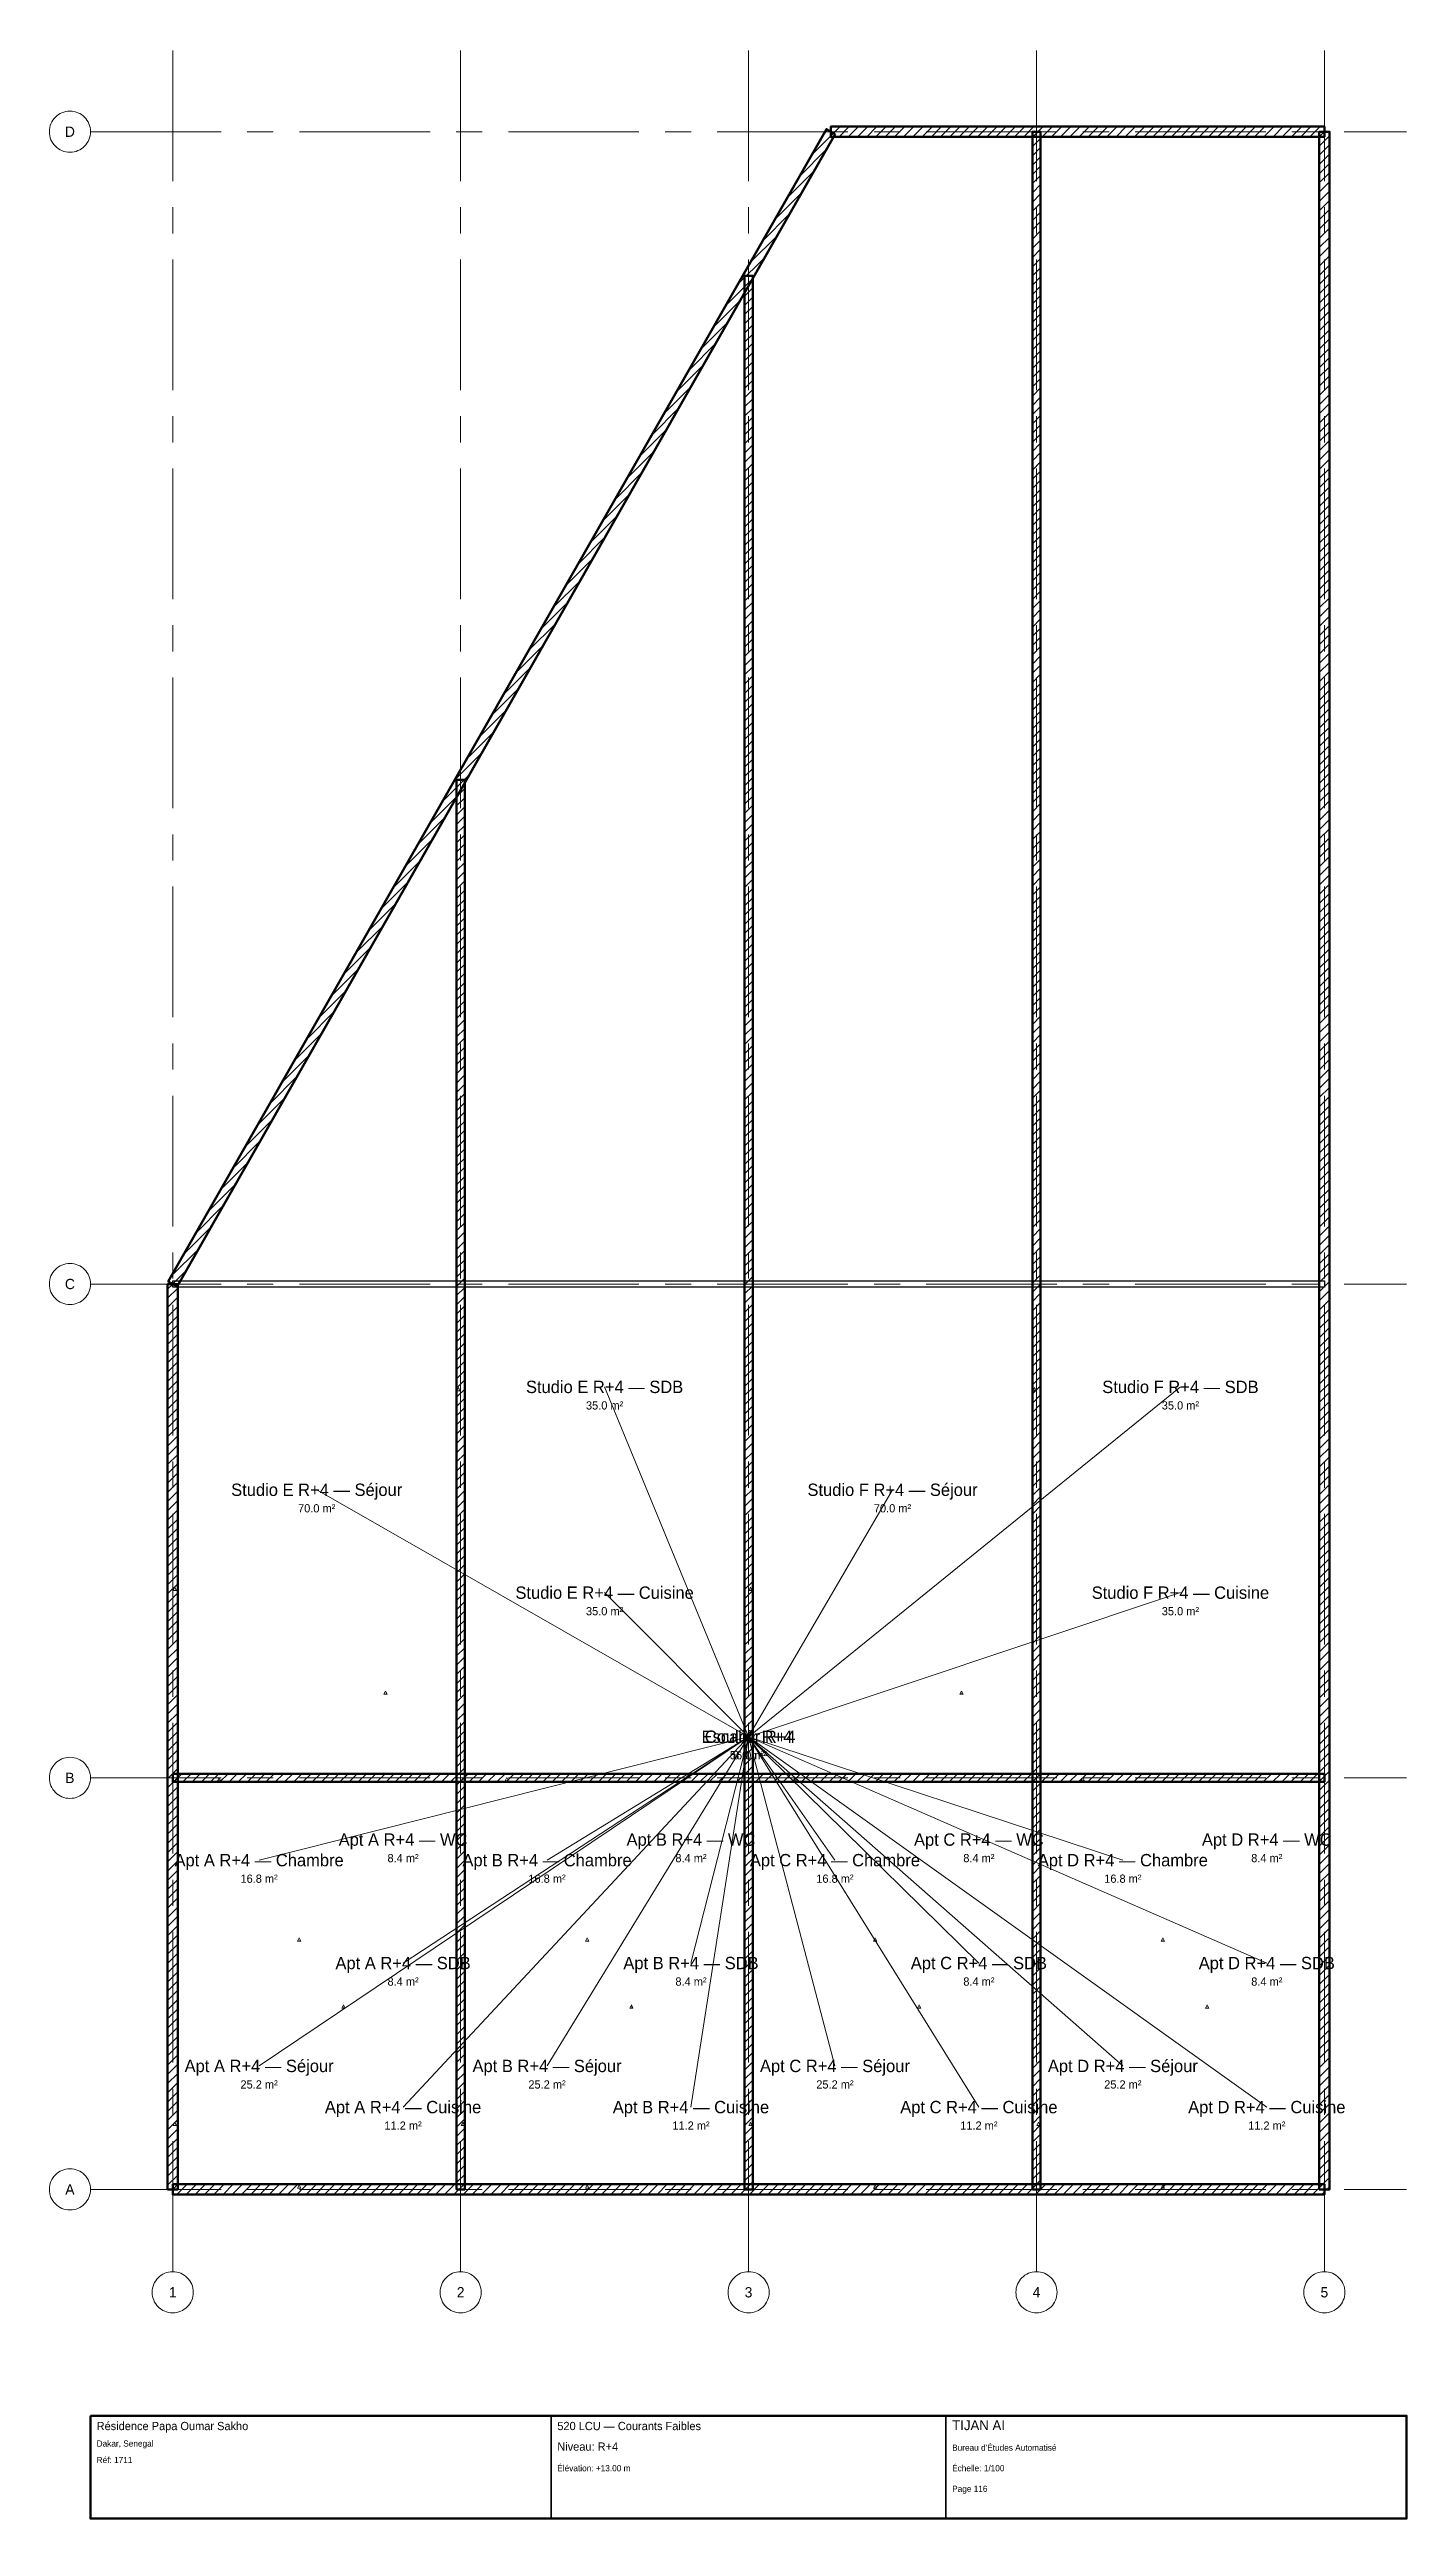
# Model space of a CAD drawing. Header units: metres. Extents: x -3 to 30, y -8 to 52.
import ezdxf
from ezdxf.enums import TextEntityAlignment as Align

# ---------------------------------------------------------------- set-up
doc = ezdxf.new("R2010")
doc.units = ezdxf.units.M
doc.linetypes.add('CENTER', pattern=[5.08, 3.175, -0.635, 0.635, -0.635])
for name, color, linetype, lineweight in [('A-HATCH', 8, 'Continuous', 0), ('A-TEXT', 7, 'Continuous', 0), ('A-WALL', 7, 'Continuous', 50), ('A-WALL-INT', 8, 'Continuous', 25), ('E-LCCR', 4, 'Continuous', 13), ('G-CART', 7, 'Continuous', 35), ('S-GRID', 8, 'CENTER', 9)]:
    doc.layers.add(name, color=color, linetype=linetype, lineweight=lineweight)

# ---------------------------------------------------------------- blocks, each defined once
blk = doc.blocks.new('TJ_RJ45')
at = {"layer": 'E-LCCR'}
blk.add_lwpolyline([(0, 0.06), (-0.04, -0.02), (0.04, -0.02)], close=True, dxfattribs=at)
blk.add_text('D', height=0.03, dxfattribs=at).set_placement((-0.01, -0.01))
blk = doc.blocks.new('TJ_TV')
at = {"layer": 'E-LCCR'}
blk.add_lwpolyline([(0, 0.06), (-0.04, -0.02), (0.04, -0.02)], close=True, dxfattribs=at)
blk.add_text('TV', height=0.025, dxfattribs=at).set_placement((-0.015, -0.01))

msp = doc.modelspace()

# ---------------------------------------------------------------- hatches: boundary and pattern name
at = {"layer": 'A-HATCH'}
h = msp.add_hatch(dxfattribs=at)
h.set_pattern_fill('ANSI31', scale=0.05)
h.paths.add_polyline_path([(16.109, 49.938), (0.109, 21.938), (-0.109, 22.062), (15.891, 50.062), (16.109, 49.938)])
h = msp.add_hatch(dxfattribs=at)
h.set_pattern_fill('ANSI31', scale=0.05)
h.paths.add_polyline_path([(28, 49.875), (16, 49.875), (16, 50.125), (28, 50.125), (28, 49.875)])
h = msp.add_hatch(dxfattribs=at)
h.set_pattern_fill('ANSI31', scale=0.05)
h.paths.add_polyline_path([(20.9, 0), (20.9, 50), (21.1, 50), (21.1, 0), (20.9, 0)])
h = msp.add_hatch(dxfattribs=at)
h.set_pattern_fill('ANSI31', scale=0.05)
h.paths.add_polyline_path([(27.875, 0), (27.875, 50), (28.125, 50), (28.125, 0), (27.875, 0)])
h = msp.add_hatch(dxfattribs=at)
h.set_pattern_fill('ANSI31', scale=0.05)
h.paths.add_polyline_path([(13.9, 0), (13.9, 46.5), (14.1, 46.5), (14.1, 0), (13.9, 0)])
h = msp.add_hatch(dxfattribs=at)
h.set_pattern_fill('ANSI31', scale=0.05)
h.paths.add_polyline_path([(6.9, 0), (6.9, 34.25), (7.1, 34.25), (7.1, 0), (6.9, 0)])
h = msp.add_hatch(dxfattribs=at)
h.set_pattern_fill('ANSI31', scale=0.05)
h.paths.add_polyline_path([(0.125, 22), (0.125, 0), (-0.125, 0), (-0.125, 22), (0.125, 22)])
h = msp.add_hatch(dxfattribs=at)
h.set_pattern_fill('ANSI31', scale=0.05)
h.paths.add_polyline_path([(0, 10.1), (28, 10.1), (28, 9.9), (0, 9.9), (0, 10.1)])
h = msp.add_hatch(dxfattribs=at)
h.set_pattern_fill('ANSI31', scale=0.05)
h.paths.add_polyline_path([(0, 0.125), (28, 0.125), (28, -0.125), (0, -0.125), (0, 0.125)])

# ---------------------------------------------------------------- linework, layer by layer
at = {"layer": 'A-WALL'}
for points in [[(16.109, 49.938), (0.109, 21.938), (-0.109, 22.062), (15.891, 50.062)], [(28, 49.875), (16, 49.875), (16, 50.125), (28, 50.125)], [(20.9, 0), (20.9, 50), (21.1, 50), (21.1, 0)], [(27.875, 0), (27.875, 50), (28.125, 50), (28.125, 0)], [(13.9, 0), (13.9, 46.5), (14.1, 46.5), (14.1, 0)], [(6.9, 0), (6.9, 34.25), (7.1, 34.25), (7.1, 0)], [(0.125, 22), (0.125, 0), (-0.125, 0), (-0.125, 22)], [(0, 10.1), (28, 10.1), (28, 9.9), (0, 9.9)], [(0, 0.125), (28, 0.125), (28, -0.125), (0, -0.125)]]:
    msp.add_lwpolyline(points, close=True, dxfattribs=at)
at = {"layer": 'A-WALL-INT'}
msp.add_lwpolyline([(0, 22.075), (28, 22.075), (28, 21.925), (0, 21.925)], close=True, dxfattribs=at)
at = {"layer": 'E-LCCR', "color": 4, "lineweight": 13}
for q in [(10.5, 19.5), (24.5, 19.5), (3.5, 17), (17.5, 17), (10.5, 14.5), (24.5, 14.5), (2.1, 3), (2.1, 8), (5.6, 2), (5.6, 5.5), (9.1, 3), (9.1, 8), (12.6, 2), (12.6, 5.5), (14, 11), (16.1, 3), (16.1, 8), (19.6, 2), (19.6, 5.5), (23.1, 3), (23.1, 8), (26.6, 2), (26.6, 5.5)]:
    msp.add_line((14, 11), q, dxfattribs=at)
at = {"layer": 'G-CART'}
for p, q in [((9.2, -5.5), (9.2, -8)), ((18.8, -5.5), (18.8, -8))]:
    msp.add_line(p, q, dxfattribs=at)
at = {"layer": 'G-CART', "lineweight": 50}
msp.add_lwpolyline([(-2, -5.5), (30, -5.5), (30, -8), (-2, -8)], close=True, dxfattribs=at)
at = {"layer": 'S-GRID', "linetype": 'CENTER'}
for p, q in [((0, -2), (0, 52)), ((7, -2), (7, 52)), ((14, -2), (14, 52)), ((21, -2), (21, 52)), ((28, -2), (28, 52)), ((-2, 50), (30, 50)), ((-2, 22), (30, 22)), ((-2, 10), (30, 10)), ((-2, 0), (30, 0))]:
    msp.add_line(p, q, dxfattribs=at)
at = {"layer": 'S-GRID'}
for centre in [(-2.5, 50), (-2.5, 22), (-2.5, 10), (-2.5, 0), (0, -2.5), (7, -2.5), (14, -2.5), (21, -2.5), (28, -2.5)]:
    msp.add_circle(centre, 0.5, dxfattribs=at)

# ---------------------------------------------------------------- block references
at = {"layer": 'E-LCCR'}
for name, p in [('TJ_RJ45', (6.95, 19.425)), ('TJ_RJ45', (20.95, 19.425)), ('TJ_RJ45', (0.05, 14.575)), ('TJ_RJ45', (14.05, 14.575)), ('TJ_TV', (5.175, 12.05)), ('TJ_TV', (19.175, 12.05)), ('TJ_TV', (1.125, 9.95)), ('TJ_TV', (8.125, 9.95)), ('TJ_TV', (15.125, 9.95)), ('TJ_TV', (22.125, 9.95)), ('TJ_RJ45', (3.075, 6.05)), ('TJ_RJ45', (10.075, 6.05)), ('TJ_RJ45', (17.075, 6.05)), ('TJ_RJ45', (24.075, 6.05)), ('TJ_RJ45', (4.15, 4.425)), ('TJ_RJ45', (11.15, 4.425)), ('TJ_RJ45', (18.15, 4.425)), ('TJ_RJ45', (25.15, 4.425)), ('TJ_RJ45', (0.05, 1.575)), ('TJ_RJ45', (7.05, 1.575)), ('TJ_RJ45', (14.05, 1.575)), ('TJ_RJ45', (21.05, 1.575)), ('TJ_TV', (3.075, 0.05)), ('TJ_TV', (10.075, 0.05)), ('TJ_TV', (17.075, 0.05)), ('TJ_TV', (24.075, 0.05))]:
    msp.add_blockref(name, p, dxfattribs=at)

# ---------------------------------------------------------------- texts
at = {"layer": 'A-TEXT'}
for s, height, p in [('Studio E R+4 — SDB', 0.3, (10.5, 19.5)), ('Studio F R+4 — SDB', 0.3, (24.5, 19.5)), ('35.0 m²', 0.2, (10.5, 19.05)), ('35.0 m²', 0.2, (24.5, 19.05)), ('Studio E R+4 — Séjour', 0.3, (3.5, 17)), ('Studio F R+4 — Séjour', 0.3, (17.5, 17)), ('70.0 m²', 0.2, (3.5, 16.55)), ('70.0 m²', 0.2, (17.5, 16.55)), ('Studio E R+4 — Cuisine', 0.3, (10.5, 14.5)), ('Studio F R+4 — Cuisine', 0.3, (24.5, 14.5)), ('35.0 m²', 0.2, (10.5, 14.05)), ('35.0 m²', 0.2, (24.5, 14.05)), ('Escalier R+4', 0.3, (14, 11)), ('Couloir R+4', 0.3, (14, 11)), ('56.0 m²', 0.2, (14, 10.55)), ('8.0 m²', 0.2, (14, 10.55)), ('Apt A R+4 — WC', 0.3, (5.6, 8.5)), ('Apt B R+4 — WC', 0.3, (12.6, 8.5)), ('Apt C R+4 — WC', 0.3, (19.6, 8.5)), ('Apt D R+4 — WC', 0.3, (26.6, 8.5)), ('Apt A R+4 — Chambre', 0.3, (2.1, 8)), ('8.4 m²', 0.2, (5.6, 8.05)), ('Apt B R+4 — Chambre', 0.3, (9.1, 8)), ('8.4 m²', 0.2, (12.6, 8.05)), ('Apt C R+4 — Chambre', 0.3, (16.1, 8)), ('8.4 m²', 0.2, (19.6, 8.05)), ('Apt D R+4 — Chambre', 0.3, (23.1, 8)), ('8.4 m²', 0.2, (26.6, 8.05)), ('16.8 m²', 0.2, (2.1, 7.55)), ('16.8 m²', 0.2, (9.1, 7.55)), ('16.8 m²', 0.2, (16.1, 7.55)), ('16.8 m²', 0.2, (23.1, 7.55)), ('Apt A R+4 — SDB', 0.3, (5.6, 5.5)), ('Apt B R+4 — SDB', 0.3, (12.6, 5.5)), ('Apt C R+4 — SDB', 0.3, (19.6, 5.5)), ('Apt D R+4 — SDB', 0.3, (26.6, 5.5)), ('8.4 m²', 0.2, (5.6, 5.05)), ('8.4 m²', 0.2, (12.6, 5.05)), ('8.4 m²', 0.2, (19.6, 5.05)), ('8.4 m²', 0.2, (26.6, 5.05)), ('Apt A R+4 — Séjour', 0.3, (2.1, 3)), ('Apt B R+4 — Séjour', 0.3, (9.1, 3)), ('Apt C R+4 — Séjour', 0.3, (16.1, 3)), ('Apt D R+4 — Séjour', 0.3, (23.1, 3)), ('25.2 m²', 0.2, (2.1, 2.55)), ('25.2 m²', 0.2, (9.1, 2.55)), ('25.2 m²', 0.2, (16.1, 2.55)), ('25.2 m²', 0.2, (23.1, 2.55)), ('Apt A R+4 — Cuisine', 0.3, (5.6, 2)), ('Apt B R+4 — Cuisine', 0.3, (12.6, 2)), ('Apt C R+4 — Cuisine', 0.3, (19.6, 2)), ('Apt D R+4 — Cuisine', 0.3, (26.6, 2)), ('11.2 m²', 0.2, (5.6, 1.55)), ('11.2 m²', 0.2, (12.6, 1.55)), ('11.2 m²', 0.2, (19.6, 1.55)), ('11.2 m²', 0.2, (26.6, 1.55))]:
    msp.add_text(s, height=height, dxfattribs=at).set_placement(p, align=Align.MIDDLE_CENTER)
at = {"layer": 'G-CART'}
for s, height, p in [('Résidence Papa Oumar Sakho', 0.2, (-1.85, -5.85)), ('520 LCU — Courants Faibles', 0.2, (9.35, -5.85)), ('TIJAN AI', 0.24, (18.95, -5.85)), ('Dakar, Senegal', 0.15, (-1.85, -6.25)), ('Réf: 1711', 0.15, (-1.85, -6.65)), ('Niveau: R+4', 0.2, (9.35, -6.35)), ("Bureau d'Études Automatisé", 0.15, (18.95, -6.35)), ('Élévation: +13.00 m', 0.15, (9.35, -6.85)), ('Échelle: 1/100', 0.15, (18.95, -6.85)), ('Page 116', 0.15, (18.95, -7.35))]:
    msp.add_text(s, height=height, dxfattribs=at).set_placement(p)
at = {"layer": 'S-GRID'}
for s, p in [('D', (-2.5, 50)), ('C', (-2.5, 22)), ('B', (-2.5, 10)), ('A', (-2.5, 0)), ('1', (0, -2.5)), ('2', (7, -2.5)), ('3', (14, -2.5)), ('4', (21, -2.5)), ('5', (28, -2.5))]:
    msp.add_text(s, height=0.25, dxfattribs=at).set_placement(p, align=Align.MIDDLE_CENTER)

doc.saveas('drawing.dxf')
